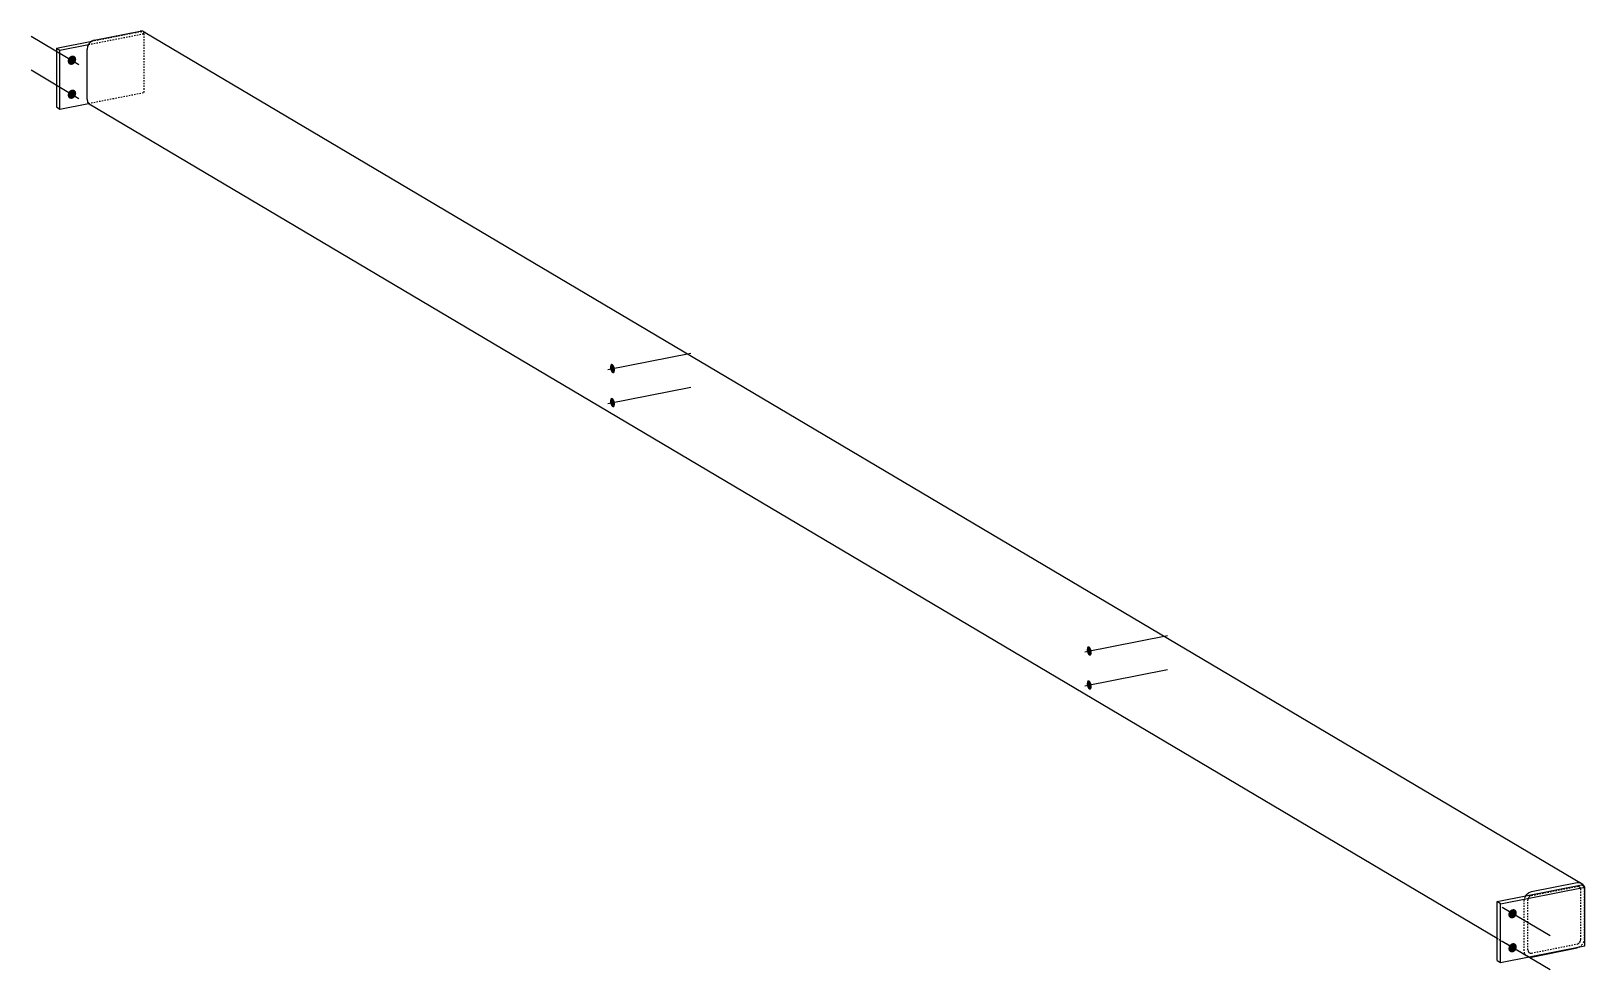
# Model space of a CAD drawing. Header units: millimetres. Extents: x 5 to 35172, y 5 to 1387.
# Drawn here: x 32939 to 35172, y 39 to 1387 of the extents above; entities that cross this region are included whole.
import ezdxf

# ---------------------------------------------------------------- set-up
doc = ezdxf.new("R2010")
doc.units = ezdxf.units.MM
doc.linetypes.add('DXK_LINE_DOT2', pattern=[3.9198, 1.9599, -1.9599])
doc.layers.add('STÅL', color=7, linetype='Continuous')

msp = doc.modelspace()

# ---------------------------------------------------------------- hatches: boundary and pattern name
at = {"layer": 'STÅL', "linetype": 'Continuous'}
for points in [[(32992.9, 1348.4), (32993.8, 1349.6), (32994.8, 1350.6), (32996, 1351.4), (32997.2, 1352), (32998.5, 1352.2), (32999.7, 1352.2), (33000.9, 1351.8), (33001.9, 1351.2), (33002.7, 1350.4), (33003.4, 1349.3), (33003.8, 1348.1), (33003.9, 1346.7), (33003.8, 1345.3), (33003.4, 1343.9), (33002.7, 1342.6), (33001.9, 1341.4), (33000.9, 1340.4), (32999.7, 1339.6), (32998.5, 1339.1), (32997.2, 1338.9), (32996, 1338.9), (32994.8, 1339.2), (32993.8, 1339.8), (32992.9, 1340.7), (32992.3, 1341.8), (32991.9, 1343), (32991.8, 1344.3), (32991.9, 1345.7), (32992.3, 1347.1)], [(32992.9, 1299.6), (32993.8, 1300.8), (32994.8, 1301.8), (32996, 1302.6), (32997.2, 1303.1), (32998.5, 1303.3), (32999.7, 1303.3), (33000.9, 1303), (33001.9, 1302.4), (33002.7, 1301.5), (33003.4, 1300.4), (33003.8, 1299.2), (33003.9, 1297.9), (33003.8, 1296.5), (33003.4, 1295.1), (33002.7, 1293.8), (33001.9, 1292.6), (33000.9, 1291.6), (32999.7, 1290.8), (32998.5, 1290.2), (32997.2, 1290), (32996, 1290), (32994.8, 1290.4), (32993.8, 1291), (32992.9, 1291.8), (32992.3, 1292.9), (32991.9, 1294.1), (32991.8, 1295.5), (32991.9, 1296.9), (32992.3, 1298.3)], [(33777.7, 903.2), (33777.9, 901.7), (33778, 900.3), (33777.9, 899), (33777.7, 897.9), (33777.3, 896.9), (33776.8, 896.2), (33776.2, 895.8), (33775.5, 895.7), (33774.8, 895.8), (33774, 896.3), (33773.3, 897), (33772.7, 898), (33772.1, 899.2), (33771.6, 900.5), (33771.3, 901.9), (33771, 903.4), (33771, 904.8), (33771.1, 906.1), (33771.3, 907.2), (33771.7, 908.2), (33772.2, 908.9), (33772.8, 909.3), (33773.5, 909.4), (33774.2, 909.3), (33774.9, 908.8), (33775.6, 908.1), (33776.3, 907.1), (33776.9, 905.9), (33777.4, 904.6)], [(33777.7, 854.3), (33777.9, 852.9), (33778, 851.5), (33777.9, 850.2), (33777.7, 849), (33777.3, 848.1), (33776.8, 847.3), (33776.2, 846.9), (33775.5, 846.8), (33774.8, 847), (33774, 847.4), (33773.3, 848.2), (33772.7, 849.1), (33772.1, 850.3), (33771.6, 851.6), (33771.3, 853), (33771, 854.5), (33771, 855.9), (33771.1, 857.2), (33771.3, 858.4), (33771.7, 859.3), (33772.2, 860), (33772.8, 860.4), (33773.5, 860.6), (33774.2, 860.4), (33774.9, 859.9), (33775.6, 859.2), (33776.3, 858.2), (33776.9, 857.1), (33777.4, 855.7)], [(34462.7, 497.4), (34462.9, 496), (34463, 494.5), (34462.9, 493.2), (34462.7, 492.1), (34462.3, 491.1), (34461.8, 490.4), (34461.2, 490), (34460.5, 489.9), (34459.8, 490), (34459, 490.5), (34458.3, 491.2), (34457.7, 492.2), (34457.1, 493.4), (34456.6, 494.7), (34456.3, 496.1), (34456, 497.6), (34456, 499), (34456.1, 500.3), (34456.3, 501.4), (34456.7, 502.4), (34457.2, 503.1), (34457.8, 503.5), (34458.5, 503.7), (34459.2, 503.5), (34459.9, 503), (34460.6, 502.3), (34461.3, 501.3), (34461.9, 500.1), (34462.4, 498.8)], [(34462.7, 448.5), (34462.9, 447.1), (34463, 445.7), (34462.9, 444.4), (34462.7, 443.2), (34462.3, 442.3), (34461.8, 441.6), (34461.2, 441.1), (34460.5, 441), (34459.8, 441.2), (34459, 441.6), (34458.3, 442.4), (34457.7, 443.3), (34457.1, 444.5), (34456.6, 445.8), (34456.3, 447.3), (34456, 448.7), (34456, 450.1), (34456.1, 451.4), (34456.3, 452.6), (34456.7, 453.5), (34457.2, 454.2), (34457.8, 454.7), (34458.5, 454.8), (34459.2, 454.6), (34459.9, 454.2), (34460.6, 453.4), (34461.3, 452.4), (34461.9, 451.3), (34462.4, 449.9)], [(35062.9, 122.2), (35063.8, 123.4), (35064.8, 124.4), (35066, 125.2), (35067.2, 125.7), (35068.5, 125.9), (35069.7, 125.9), (35070.9, 125.6), (35071.9, 125), (35072.7, 124.1), (35073.4, 123), (35073.8, 121.8), (35073.9, 120.5), (35073.8, 119.1), (35073.4, 117.7), (35072.7, 116.4), (35071.9, 115.2), (35070.9, 114.2), (35069.7, 113.4), (35068.5, 112.9), (35067.2, 112.6), (35066, 112.6), (35064.8, 113), (35063.8, 113.6), (35062.9, 114.4), (35062.3, 115.5), (35061.9, 116.7), (35061.8, 118.1), (35061.9, 119.5), (35062.3, 120.9)], [(35062.9, 73.3), (35063.8, 74.5), (35064.8, 75.5), (35066, 76.3), (35067.2, 76.8), (35068.5, 77.1), (35069.7, 77), (35070.9, 76.7), (35071.9, 76.1), (35072.7, 75.2), (35073.4, 74.2), (35073.8, 72.9), (35073.9, 71.6), (35073.8, 70.2), (35073.4, 68.8), (35072.7, 67.5), (35071.9, 66.3), (35070.9, 65.3), (35069.7, 64.5), (35068.5, 64), (35067.2, 63.7), (35066, 63.8), (35064.8, 64.1), (35063.8, 64.7), (35062.9, 65.6), (35062.3, 66.6), (35061.9, 67.9), (35061.8, 69.2), (35061.9, 70.6), (35062.3, 72)]]:
    msp.add_hatch(color=96, dxfattribs=at).paths.add_polyline_path(points)

# ---------------------------------------------------------------- linework, layer by layer
at = {"layer": 'STÅL', "color": 7, "linetype": 'DXK_LINE_DOT2'}
for p, q in [((33026.4, 1373), (33096.8, 1386.9)), ((33101.8, 1383.9), (33096.8, 1386.9)), ((33021.7, 1368.1), (33101.8, 1383.9)), ((33101.8, 1299.3), (33101.8, 1383.9)), ((33021.7, 1283.5), (33101.8, 1299.3)), ((35094.9, 145.5), (35160.7, 158.5)), ((35162.7, 158.4), (35160.7, 158.5)), ((35164.4, 157.5), (35162.7, 158.4)), ((35165.5, 155.9), (35164.4, 157.5)), ((35171.1, 154.9), (35170.4, 158.4)), ((35084.5, 137.8), (35085.3, 142.3)), ((35084.5, 66.4), (35084.5, 137.8)), ((35085.3, 142.3), (35086.7, 144.8)), ((35090.1, 141), (35089.7, 138.8)), ((35089.7, 67.4), (35089.7, 138.8)), ((35091.2, 143.1), (35090.1, 141)), ((35092.9, 144.7), (35091.2, 143.1)), ((35094.9, 145.5), (35092.9, 144.7)), ((35165.9, 153.9), (35165.5, 155.9)), ((35165.9, 82.4), (35165.9, 153.9)), ((35171.1, 83.5), (35171.1, 154.9)), ((35087.5, 59), (35045.5, 83.9)), ((35089.7, 67.4), (35090.1, 65.3)), ((35094.9, 62.8), (35160.7, 75.8)), ((35160.7, 75.8), (35162.7, 76.6)), ((35162.7, 76.6), (35164.4, 78.2)), ((35164.7, 71.8), (35164.2, 71.6)), ((35164.4, 78.2), (35165.5, 80.2)), ((35168, 74.9), (35164.7, 71.8)), ((35165.5, 80.2), (35165.9, 82.4)), ((35170.3, 79), (35168, 74.9)), ((35171.1, 83.5), (35170.3, 79)), ((35085.3, 62.2), (35084.5, 66.4)), ((35087.5, 59), (35085.3, 62.2)), ((35090.9, 57.2), (35087.5, 59)), ((35090.1, 65.3), (35091.2, 63.7)), ((35090.9, 57.2), (35091.4, 57.2)), ((35091.2, 63.7), (35092.9, 62.8)), ((35092.9, 62.8), (35094.9, 62.8))]:
    msp.add_line(p, q, dxfattribs=at)
at = {"layer": 'STÅL', "color": 2, "linetype": 'Continuous'}
for p, q in [((33029.9, 1374.4), (33095.7, 1387.4)), ((33099.7, 1387.3), (33095.7, 1387.4)), ((33103, 1385.6), (33099.7, 1387.3)), ((33103, 1385.6), (35168, 162.3)), ((32975.5, 1362.9), (33026.4, 1373)), ((32975.5, 1362.9), (32975.5, 1278.4)), ((32975.5, 1362.9), (32980.5, 1360)), ((32980.5, 1360), (33021.7, 1368.1)), ((33020.3, 1365.6), (33019.5, 1361.1)), ((33022.5, 1369.7), (33020.3, 1365.6)), ((33025.9, 1372.8), (33022.5, 1369.7)), ((33029.9, 1374.4), (33025.9, 1372.8)), ((32980.5, 1275.4), (32980.5, 1360)), ((33019.5, 1289.7), (33019.5, 1361.1)), ((32975.5, 1278.4), (32980.5, 1275.4)), ((32980.5, 1275.4), (33021.7, 1283.5)), ((33019.5, 1289.7), (33020.3, 1285.5)), ((33020.3, 1285.5), (33022.5, 1282.3)), ((35045.5, 83.9), (33022.5, 1282.3)), ((35045.5, 136.7), (35166.8, 160.6)), ((35050.5, 133.7), (35171.8, 157.6)), ((35094.9, 151.1), (35160.7, 164.1)), ((35160.7, 164.1), (35164.7, 164)), ((35164.7, 164), (35168, 162.3)), ((35171.8, 157.6), (35166.8, 160.6)), ((35168, 162.3), (35170.3, 159)), ((35170.4, 158.4), (35170.3, 159)), ((35171.8, 73.1), (35171.8, 157.6)), ((35050.5, 133.7), (35045.5, 136.7)), ((35045.5, 52.1), (35045.5, 136.7)), ((35086.7, 144.8), (35087.5, 146.4)), ((35087.5, 146.4), (35090.9, 149.5)), ((35090.9, 149.5), (35094.9, 151.1)), ((35050.5, 49.1), (35050.5, 133.7)), ((35050.5, 49.1), (35171.8, 73.1)), ((35094.9, 57.1), (35160.7, 70.1)), ((35164.2, 71.6), (35160.7, 70.1)), ((35045.5, 52.1), (35050.5, 49.1)), ((35091.4, 57.2), (35094.9, 57.1))]:
    msp.add_line(p, q, dxfattribs=at)
at = {"layer": 'STÅL', "color": 96, "linetype": 'Continuous'}
for p, q in [((32939.1, 1380.3), (33007.8, 1339.6)), ((32939.1, 1331.5), (33007.8, 1290.7)), ((33768, 901.3), (33887.1, 924.8)), ((33768, 852.4), (33887.1, 875.9)), ((34453, 495.5), (34572.1, 519)), ((34453, 446.6), (34572.1, 470.1)), ((35121.6, 87.4), (35052.8, 128.2)), ((35121.6, 38.6), (35052.8, 79.3))]:
    msp.add_line(p, q, dxfattribs=at)

doc.saveas('drawing.dxf')
